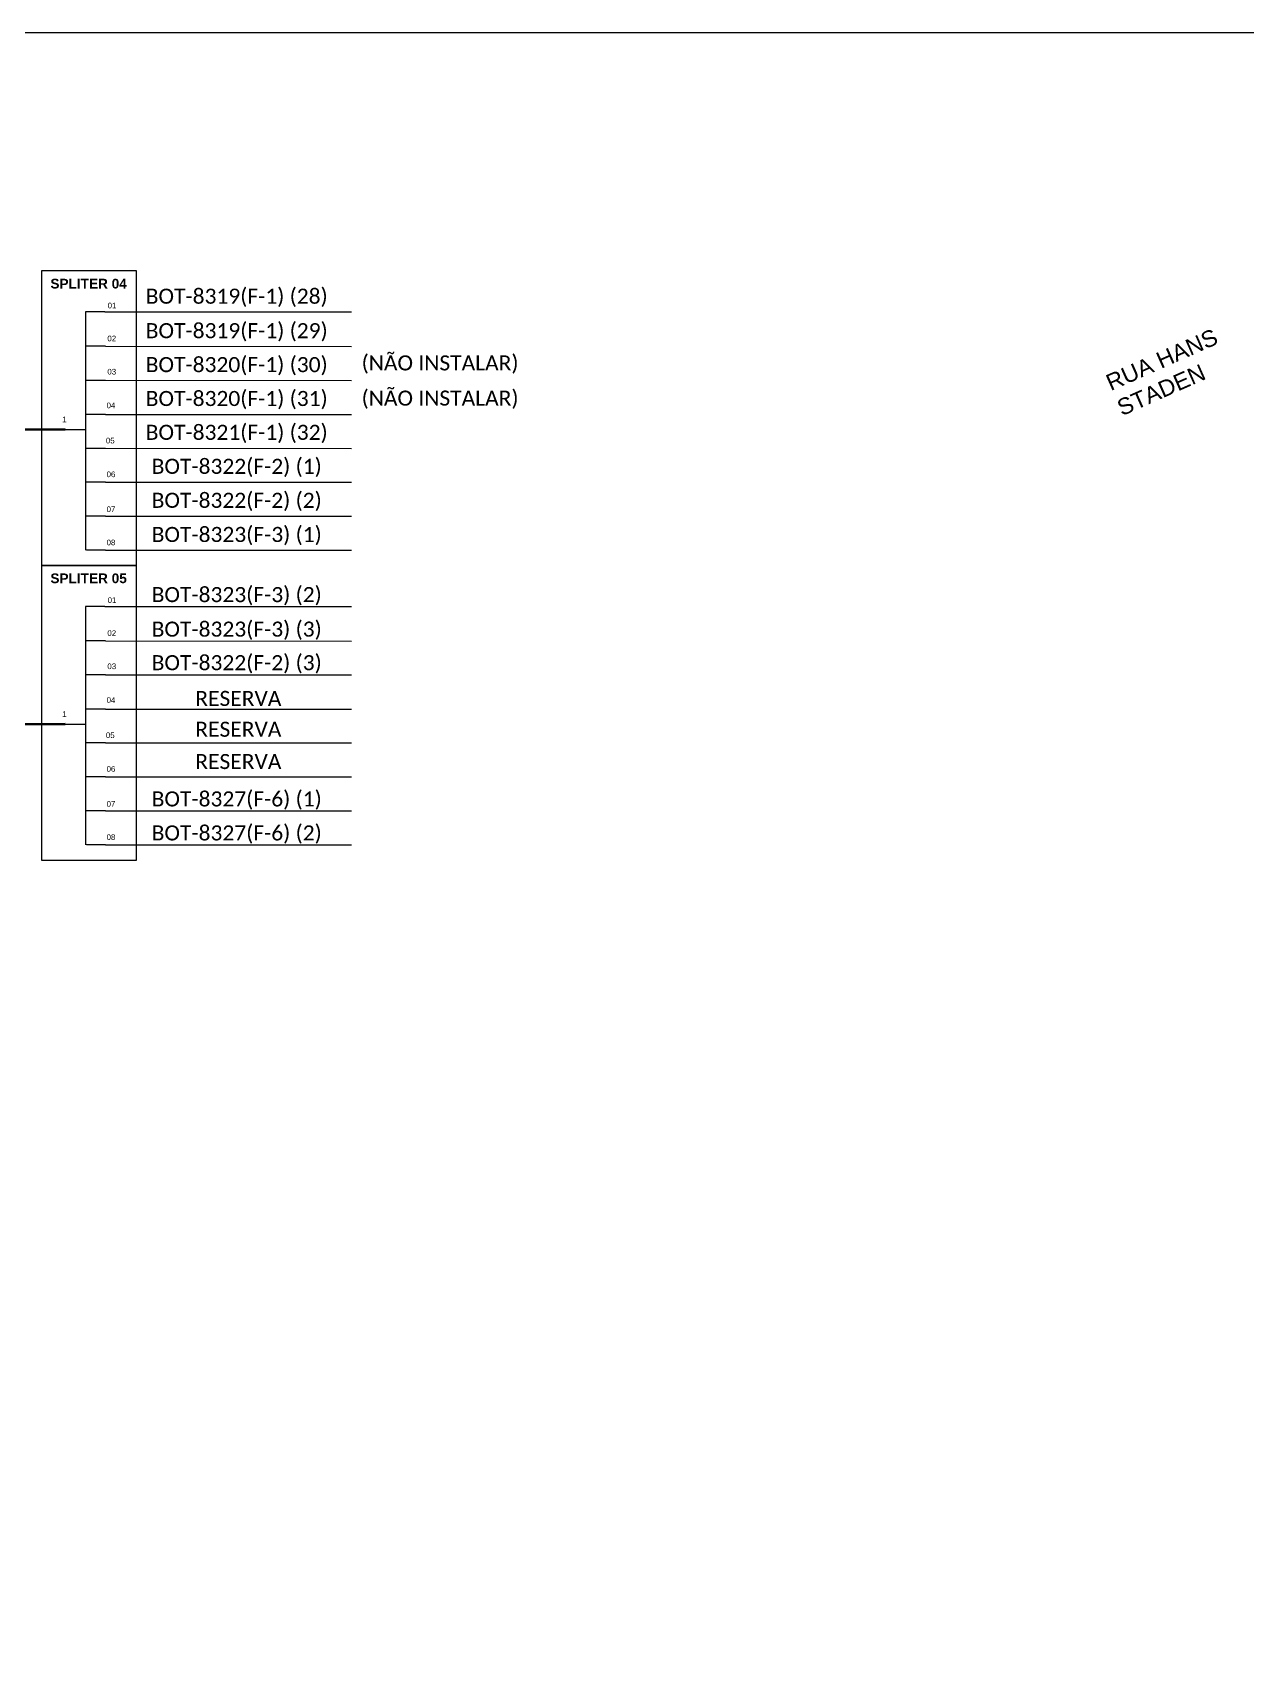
# Model space of a CAD drawing. Extents: x -89 to 749, y 705 to 1299.
# Drawn here: x 196.9 to 417.9, y 1000.5 to 1299 of the extents above; entities that cross this region are included whole.
import ezdxf

# ---------------------------------------------------------------- set-up
doc = ezdxf.new("R2010")
doc.units = 0
doc.layers.add('Segmento Logradouro Texto', color=7, linetype='Continuous', lineweight=0)
doc.styles.add('DIGICADE', font='arial.ttf')
doc.styles.get("Standard").update_dxf_attribs({"font": 'arial.ttf'})

msp = doc.modelspace()

# ---------------------------------------------------------------- linework, layer by layer
at = {"color": 7, "linetype": 'Continuous'}
for p, q in [((206.47, 1248.21), (206.47, 1204.78)), ((209.99, 1248.21), (206.47, 1248.21)), ((210.16, 1241.93), (206.65, 1241.93)), ((210.16, 1235.73), (206.65, 1235.73)), ((210.16, 1229.51), (206.65, 1229.51)), ((202.82, 1226.78), (206.45, 1226.78)), ((210.16, 1223.35), (206.65, 1223.35)), ((210.16, 1217.18), (206.65, 1217.18)), ((210.16, 1211), (206.65, 1211)), ((210.16, 1204.82), (206.65, 1204.82)), ((206.47, 1194.56), (206.47, 1151.13)), ((209.99, 1194.56), (206.47, 1194.56)), ((210.16, 1188.27), (206.65, 1188.27)), ((210.16, 1182.08), (206.65, 1182.08)), ((210.16, 1175.86), (206.65, 1175.86)), ((202.82, 1173.13), (206.45, 1173.13)), ((210.16, 1169.7), (206.65, 1169.7)), ((210.16, 1163.53), (206.65, 1163.53)), ((210.16, 1157.34), (206.65, 1157.34)), ((210.16, 1151.16), (206.65, 1151.16))]:
    msp.add_line(p, q, dxfattribs=at)
at = {"color": 10, "linetype": 'Continuous'}
for p, q in [((209.99, 1248.21), (254.93, 1248.2)), ((210.16, 1241.93), (254.93, 1241.91)), ((210.16, 1235.75), (254.93, 1235.73)), ((210.16, 1229.53), (254.93, 1229.51)), ((210.16, 1223.36), (254.93, 1223.35)), ((210.16, 1217.2), (254.93, 1217.18)), ((210.16, 1211.01), (254.93, 1210.99)), ((210.16, 1204.82), (254.93, 1204.81)), ((209.99, 1194.56), (254.93, 1194.54)), ((210.16, 1188.27), (254.93, 1188.26)), ((210.16, 1182.09), (254.93, 1182.08)), ((210.16, 1175.87), (254.93, 1175.86)), ((210.16, 1169.71), (254.93, 1169.7)), ((210.16, 1163.54), (254.93, 1163.53)), ((210.16, 1157.35), (254.93, 1157.34)), ((210.16, 1151.16), (254.93, 1151.15))]:
    msp.add_line(p, q, dxfattribs=at)
at = {"color": 1, "linetype": 'Continuous', "lineweight": 60}
for p, q in [((202.82, 1226.78), (168.03, 1226.67)), ((202.82, 1173.13), (168.03, 1173.02))]:
    msp.add_line(p, q, dxfattribs=at)
msp.add_lwpolyline([(-89.32, 705.02), (749.25, 705.02), (749.25, 1299.02), (-89.32, 1299.02), (-89.32, 705.02)])
at = {"color": 7}
for points in [[(198.5, 1202), (215.78, 1202), (215.78, 1255.65), (198.5, 1255.65)], [(198.5, 1148.35), (215.78, 1148.35), (215.78, 1202), (198.5, 1202)]]:
    msp.add_lwpolyline(points, close=True, dxfattribs=at)

# ---------------------------------------------------------------- texts
at = {"attachment_point": 5}
for s, insert, char_height, width in [('{\\fArial|b1|i0|c0|p34;\\C10;SPLITER 04}', (207.06, 1253.33), 1.7753, 17.28), ('\\pt9;{\\fCalibri|b0|i0|c0|p34;\\C7;BOT-8319(F-1) (28)}', (234.03, 1250.76), 2.7432, 40.9104), ('\\C7;\\fArial|b0|i0|;\\H1.0273588255048;01 ', (211.33, 1249.35), 1.7753, 3.5602), ('\\pt9;{\\fCalibri|b0|i0|c0|p34;\\C7;BOT-8319(F-1) (29)}', (234.03, 1244.48), 2.7432, 40.9104), ('\\C7;\\fArial|b0|i0|;\\H1.0273588255048;02 ', (211.28, 1243.35), 1.7753, 3.7582), ('\\pt9;{\\fCalibri|b0|i0|c0|p34;\\C7;BOT-8320(F-1) (30)}', (234.03, 1238.3), 2.7432, 40.9104), ('\\pt9;{\\fCalibri|b0|i0|c0|p34;\\C7;(NÃO INSTALAR)}', (271.07, 1238.61), 2.7432, 40.9104), ('\\C7;\\fArial|b0|i0|;\\H1.0273588255048;03 ', (211.28, 1237.3), 1.7753, 3.456), ('\\pt9;{\\fCalibri|b0|i0|c0|p34;\\C7;BOT-8320(F-1) (31)}', (234.03, 1232.13), 2.7432, 40.9104), ('\\pt9;{\\fCalibri|b0|i0|c0|p34;\\C7;(NÃO INSTALAR)}', (271.07, 1232.2), 2.7432, 40.9104), ('\\C7;\\fArial|b0|i0|;\\H1.0273588255048;04 ', (211.13, 1231.16), 1.7753, 3.7582), ('\\C7;\\fArial|b0|i0|;\\H1.0273588255048;1', (202.65, 1228.61), 1.7753, 1.7584), ('\\pt9;{\\fCalibri|b0|i0|c0|p34;\\C7;BOT-8321(F-1) (32)}', (234.03, 1225.97), 2.7432, 40.9104), ('\\C7;\\fArial|b0|i0|;\\H1.0273588255048;05 ', (211, 1224.75), 1.7753, 4.6222), ('\\pt9;\\C1;\\fCalibri|b0|i0|c0|p34;BOT-8322(F-2) (1)', (234.03, 1219.78), 2.7432, 40.9104), ('\\C7;\\fArial|b0|i0|;\\H1.0273588255048;06 ', (211.13, 1218.61), 1.7753, 3.7582), ('\\pt9;\\C1;\\fCalibri|b0|i0|c0|p34;BOT-8322(F-2) (2)', (234.03, 1213.59), 2.7432, 40.9104), ('\\C7;\\fArial|b0|i0|;\\H1.0273588255048;07 ', (211.13, 1212.25), 1.7753, 3.7582), ('\\pxt3.2809;{\\fCalibri|b0|i0|c0|p34;\\C7;BOT-8323(F-3) (1)}', (234.03, 1207.37), 2.7432, 40.9104), ('\\C7;\\fArial|b0|i0|;\\H1.0273588255048;08 ', (211.13, 1206.2), 1.7753, 3.7582), ('{\\fArial|b1|i0|c0|p34;\\C10;SPLITER 05}', (207.06, 1199.67), 1.7753, 17.28), ('\\pxt3.2809;{\\fCalibri|b0|i0|c0|p34;\\C7;BOT-8323(F-3) (2)}', (234.03, 1196.42), 2.7432, 40.9104), ('\\C7;\\fArial|b0|i0|;\\H1.0273588255048;01 ', (211.33, 1195.7), 1.7753, 3.5602), ('\\pxt3.2809;{\\fCalibri|b0|i0|c0|p34;\\C7;BOT-8323(F-3) (3)}', (234.03, 1190.13), 2.7432, 40.9104), ('\\C7;\\fArial|b0|i0|;\\H1.0273588255048;02 ', (211.28, 1189.7), 1.7753, 3.7582), ('\\pt9;{\\fCalibri|b0|i0|c0|p34;\\C1;BOT-8322(F-2) (3)}', (234.03, 1184.02), 2.7432, 40.9104), ('\\C7;\\fArial|b0|i0|;\\H1.0273588255048;03 ', (211.28, 1183.65), 1.7753, 3.456), ('\\C7;\\fArial|b0|i0|;\\H1.0273588255048;04 ', (211.13, 1177.51), 1.7753, 3.7582), ('\\C7;\\fArial|b0|i0|;\\H1.0273588255048;1', (202.65, 1174.95), 1.7753, 1.7584), ('\\C7;\\fArial|b0|i0|;\\H1.0273588255048;05 ', (211, 1171.09), 1.7753, 4.6222), ('\\C7;\\fArial|b0|i0|;\\H1.0273588255048;06 ', (211.13, 1164.95), 1.7753, 3.7582), ('\\C7;\\fArial|b0|i0|;\\H1.0273588255048;07 ', (211.13, 1158.59), 1.7753, 3.7582), ('\\pxt3.2809;{\\fCalibri|b0|i0|c0|p34;\\C7;BOT-8327(F-6) (1)}', (234.03, 1159.21), 2.7432, 40.9104), ('\\C7;\\fArial|b0|i0|;\\H1.0273588255048;08 ', (211.13, 1152.54), 1.7753, 3.7582), ('\\pxt3.2809;{\\fCalibri|b0|i0|c0|p34;\\C7;BOT-8327(F-6) (2)}', (234.03, 1153.02), 2.7432, 40.9104)]:
    msp.add_mtext(s, dxfattribs=dict(at, insert=insert, char_height=char_height, width=width))
at = {"color": 3, "char_height": 2.7432, "width": 78.3398, "attachment_point": 5}
for insert in [(234.33, 1177.79), (234.33, 1172.18), (234.33, 1166.3)]:
    msp.add_mtext('\\pt3.281;{\\fCalibri|b0|i0|c0|p34;RESERVA}', dxfattribs=dict(at, insert=insert))
at = {"layer": 'Segmento Logradouro Texto', "linetype": 'Continuous', "insert": (392, 1236.5), "char_height": 3, "width": 27.1037, "attachment_point": 1, "rotation": 23.8594, "style": 'DIGICADE'}
msp.add_mtext('\\fArial|b0|i0|c0|p34;\\W1.0000000000;\\T1.0000000000;\\o\\lRUA HANS STADEN', dxfattribs=at)

doc.saveas('drawing.dxf')
